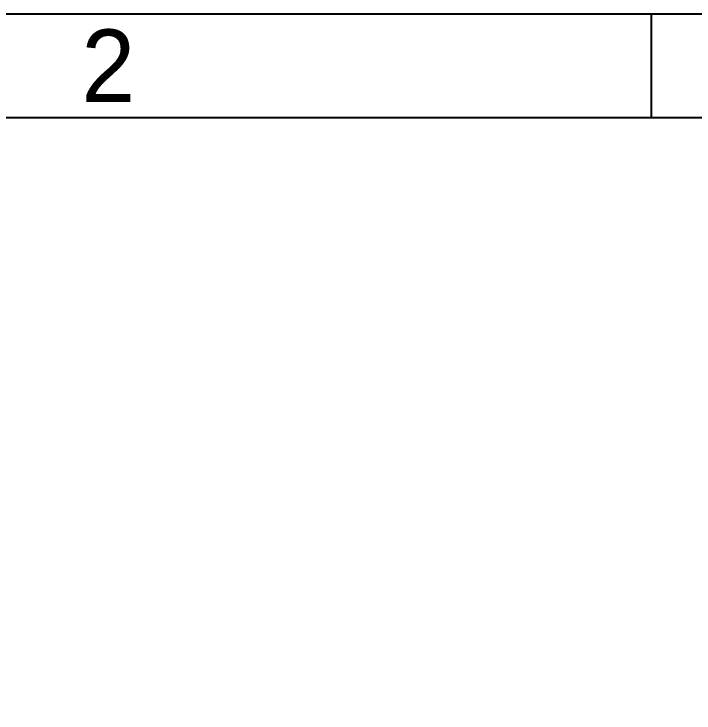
# Model space of a CAD drawing. Header units: millimetres. Extents: x 4086 to 8300, y 123 to 1549.
# Drawn here: x 6639.8 to 6797.6, y 1387 to 1549.2 of the extents above; entities that cross this region are included whole.
import ezdxf
from ezdxf.enums import TextEntityAlignment as Align

# ---------------------------------------------------------------- set-up
doc = ezdxf.new("R2010")
doc.units = ezdxf.units.MM
doc.layers.add('模板', color=7, linetype='Continuous')
doc.styles.add('思源黑', font='SourceHanSansCN-Normal.ttf')

# ---------------------------------------------------------------- blocks, each defined once
blk = doc.blocks.new('图纸1')
at = {"color": 2}
blk.add_line((6787.66, 1549.22), (6787.66, 1525.22), dxfattribs=at)
for points in [[(6283.66, 123.62), (6283.66, 1549.22), (8299.66, 1549.22), (8299.66, 123.62)], [(6403.66, 147.62), (6403.66, 1525.22), (8275.66, 1525.22), (8275.66, 147.62)]]:
    blk.add_lwpolyline(points, close=True, dxfattribs=at)
at = {"color": 2, "style": '思源黑'}
blk.add_text('2', height=16.8, dxfattribs=at).set_placement((6661.66, 1537.22), align=Align.MIDDLE_CENTER)
for tag, height, p in [('整机外形图', 19.2, (7891.14, 256.64)), ('当前页', 12, (8059.66, 207.62)), ('总页数', 12, (8203.66, 207.62))]:
    blk.add_attdef(tag, text='', height=height, dxfattribs=at).set_placement(p, align=Align.MIDDLE)
at = {"color": 7, "style": '思源黑'}
for tag, height, p in [('编号', 19.2, (8134.84, 252.67)), ('比例', 12, (7939.66, 171.62))]:
    blk.add_attdef(tag, text='', height=height, dxfattribs=at).set_placement(p, align=Align.MIDDLE)

msp = doc.modelspace()

# ---------------------------------------------------------------- block references
at = {"layer": '模板'}
msp.add_blockref('图纸1', (0, 0), dxfattribs=at)

doc.saveas('drawing.dxf')
